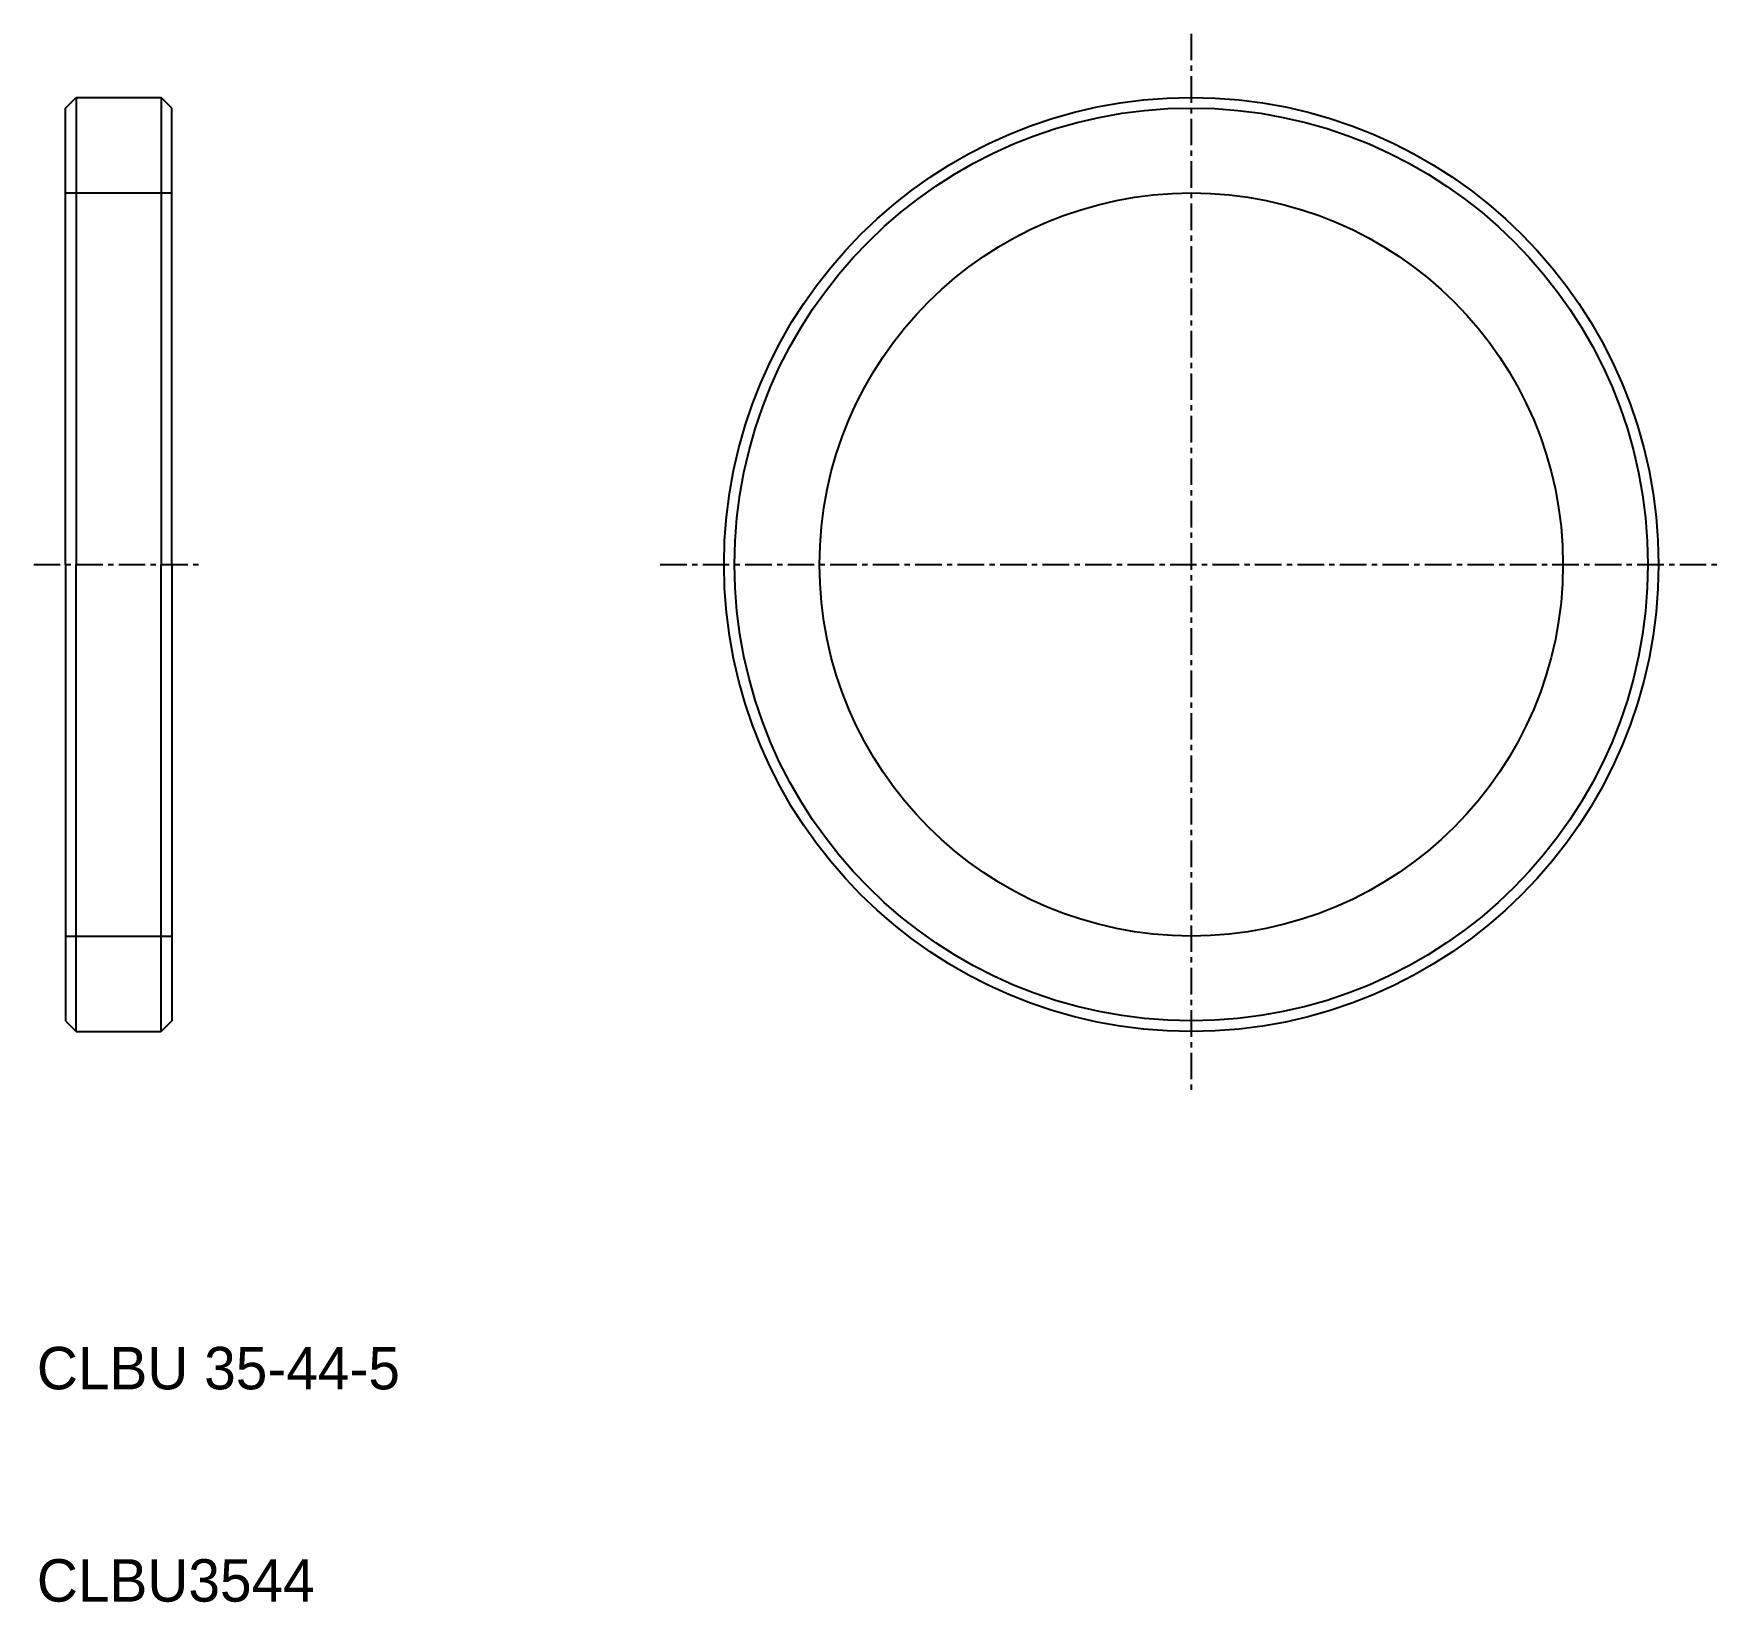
# Model space of a CAD drawing. Extents: x 159.7 to 239.2, y 73.5 to 147.4.
import ezdxf

# ---------------------------------------------------------------- set-up
doc = ezdxf.new("R2010")
doc.units = 0
doc.linetypes.add('CENTER', pattern=[2, 1.25, -0.25, 0.25, -0.25])
doc.linetypes.add('DASHED', pattern=[19.05, 12.7, -6.35])
doc.layers.get('0').update_dxf_attribs({"linetype": 'CONTINUOUS'})
doc.layers.add('CENTER', color=1, linetype='CENTER')

msp = doc.modelspace()

# ---------------------------------------------------------------- linework, layer by layer
for p, q in [((161.168, 143.861), (161.668, 144.361)), ((161.668, 144.361), (161.668, 122.361)), ((161.668, 144.361), (165.668, 144.361)), ((165.668, 144.361), (165.668, 122.361)), ((166.168, 143.861), (165.668, 144.361)), ((161.168, 122.361), (161.168, 143.861)), ((166.168, 122.361), (166.168, 143.861)), ((161.168, 122.361), (161.168, 100.861)), ((161.668, 100.361), (161.668, 122.361)), ((165.668, 100.361), (165.668, 122.361)), ((166.168, 122.361), (166.168, 100.861)), ((161.168, 100.861), (161.668, 100.361)), ((161.668, 100.361), (165.668, 100.361)), ((166.168, 100.861), (165.668, 100.361))]:
    msp.add_line(p, q)
at = {"color": 3, "linetype": 'DASHED'}
for p, q in [((161.168, 139.861), (166.168, 139.861)), ((161.168, 104.861), (166.168, 104.861))]:
    msp.add_line(p, q, dxfattribs=at)
for radius in [22, 21.5, 17.5]:
    msp.add_circle((214.168, 122.361), radius)
at = {"layer": 'CENTER'}
for p, q in [((214.168, 147.361), (214.168, 97.361)), ((159.668, 122.361), (167.668, 122.361)), ((189.168, 122.361), (239.168, 122.361))]:
    msp.add_line(p, q, dxfattribs=at)

# ---------------------------------------------------------------- texts
for s, p in [('CLBU 35-44-5', (159.814, 83.506)), ('CLBU3544', (159.814, 73.506))]:
    msp.add_text(s, height=2).set_placement(p)

doc.saveas('drawing.dxf')
